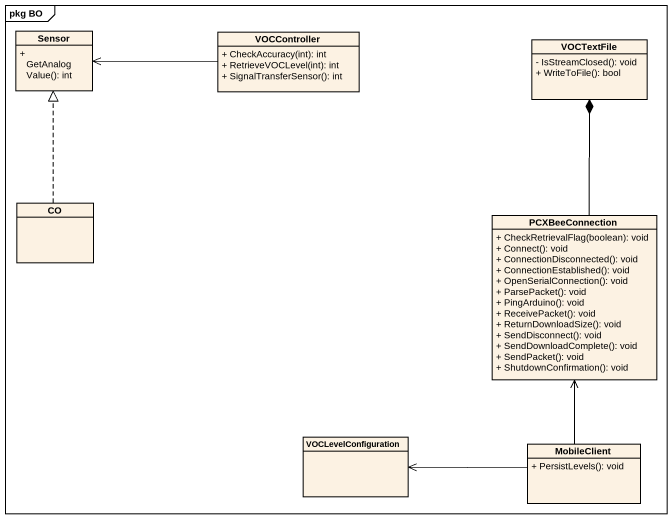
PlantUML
@startuml
mainframe pkg BO
hide circle
hide empty members
skinparam classAttributeIconSize 0
class Sensor {
  + GetAnalogValue(): int
}
class VOCController {
  + CheckAccuracy(int): int
  + RetrieveVOCLevel(int): int
  + SignalTransferSensor(): int
}
class VOCTextFile {
  - IsStreamClosed(): void
  + WriteToFile(): bool
}
class CO
class PCXBeeConnection {
  + CheckRetrievalFlag(boolean): void
  + Connect(): void
  + ConnectionDisconnected(): void
  + ConnectionEstablished(): void
  + OpenSerialConnection(): void
  + ParsePacket(): void
  + PingArduino(): void
  + ReceivePacket(): void
  + ReturnDownloadSize(): void
  + SendDisconnect(): void
  + SendDownloadComplete(): void
  + SendPacket(): void
  + ShutdownConfirmation(): void
}
class VOCLevelConfiguration
class MobileClient {
  + PersistLevels(): void
}
VOCController -left-> Sensor
VOCTextFile *-- PCXBeeConnection
CO .up.|> Sensor
MobileClient -up-> PCXBeeConnection
MobileClient -left-> VOCLevelConfiguration
@enduml
